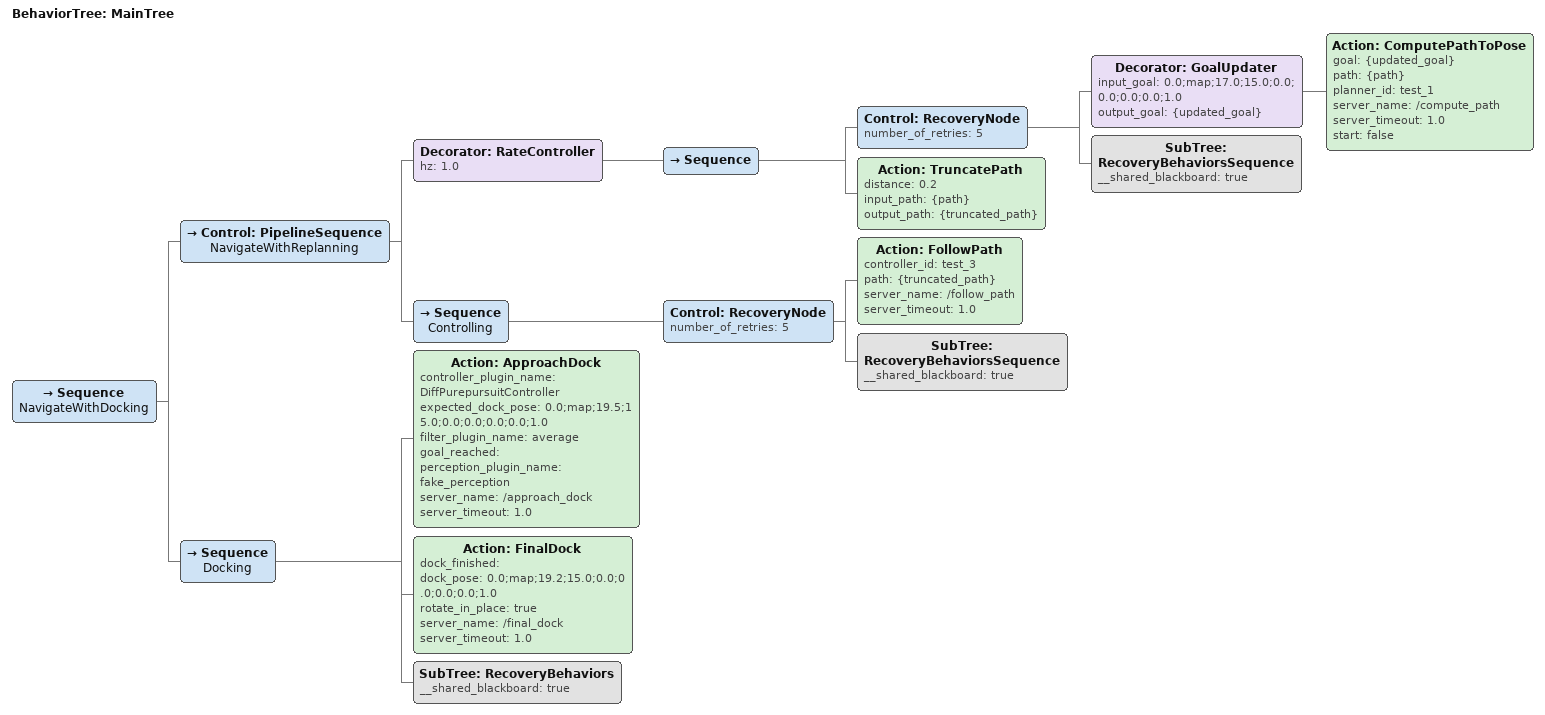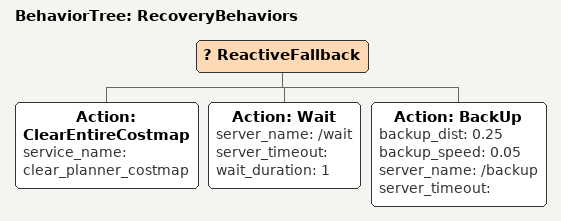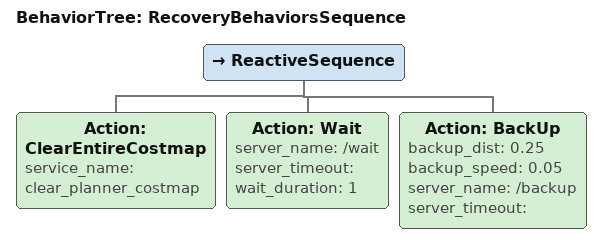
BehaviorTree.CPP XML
<?xml version="1.0"?>
<root main_tree_to_execute="MainTree">
    <BehaviorTree ID="MainTree">
        <Sequence name="NavigateWithDocking">
            <Control ID="PipelineSequence" name="NavigateWithReplanning">
                <Decorator ID="RateController" hz="1.0">
                    <Sequence>
                        <Control ID="RecoveryNode" number_of_retries="5">
                            <Decorator ID="GoalUpdater" input_goal="0.0;map;17.0;15.0;0.0;0.0;0.0;0.0;1.0" output_goal="{updated_goal}">
                                <Action ID="ComputePathToPose" goal="{updated_goal}" path="{path}" planner_id="test_1" server_name="/compute_path" server_timeout="1.0" start="false"/>
                            </Decorator>
                            <SubTree ID="RecoveryBehaviorsSequence" __shared_blackboard="true"/>
                        </Control>
                        <Action ID="TruncatePath" distance="0.2" input_path="{path}" output_path="{truncated_path}"/>
                    </Sequence>
                </Decorator>
                <Sequence name="Controlling">
                    <Control ID="RecoveryNode" number_of_retries="5">
                        <Action ID="FollowPath" controller_id="test_3" path="{truncated_path}" server_name="/follow_path" server_timeout="1.0"/>
                        <SubTree ID="RecoveryBehaviorsSequence" __shared_blackboard="true"/>
                    </Control>
                </Sequence>
            </Control>
            <Sequence name="Docking">
                <Action ID="ApproachDock" controller_plugin_name="DiffPurepursuitController" expected_dock_pose="0.0;map;19.5;15.0;0.0;0.0;0.0;0.0;1.0" filter_plugin_name="average" goal_reached="" perception_plugin_name="fake_perception" server_name="/approach_dock" server_timeout="1.0"/>
                <Action ID="FinalDock" dock_finished="" dock_pose="0.0;map;19.2;15.0;0.0;0.0;0.0;0.0;1.0" rotate_in_place="true" server_name="/final_dock" server_timeout="1.0"/>
                <SubTree ID="RecoveryBehaviors" __shared_blackboard="true"/>
            </Sequence>
        </Sequence>
    </BehaviorTree>
    <BehaviorTree ID="RecoveryBehaviors">
        <ReactiveFallback>
            <Action ID="ClearEntireCostmap" service_name="clear_planner_costmap"/>
            <Action ID="Wait" server_name="/wait" server_timeout="" wait_duration="1"/>
            <Action ID="BackUp" backup_dist="0.25" backup_speed="0.05" server_name="/backup" server_timeout=""/>
        </ReactiveFallback>
    </BehaviorTree>
    <BehaviorTree ID="RecoveryBehaviorsSequence">
        <ReactiveSequence>
            <Action ID="ClearEntireCostmap" service_name="clear_planner_costmap"/>
            <Action ID="Wait" server_name="/wait" server_timeout="" wait_duration="1"/>
            <Action ID="BackUp" backup_dist="0.25" backup_speed="0.05" server_name="/backup" server_timeout=""/>
        </ReactiveSequence>
    </BehaviorTree>
</root>
